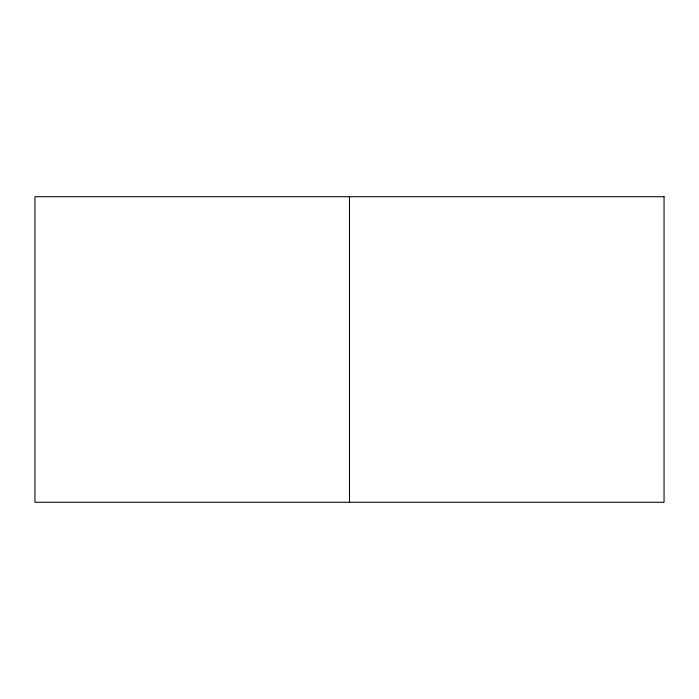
<?xml version="1.0" encoding="UTF-8"?>
<svg xmlns="http://www.w3.org/2000/svg" width="699" height="699" viewBox="0 0 699 699"><rect width="100%" height="100%" fill="white"/><g stroke="black" fill="none" stroke-linecap="round" stroke-linejoin="round"><path stroke-width="1.05" d="M349.5 196.716L349.5 502.284M664.05 196.716L34.95 196.716L34.95 502.284L664.05 502.284L664.05 196.716"/></g></svg>
